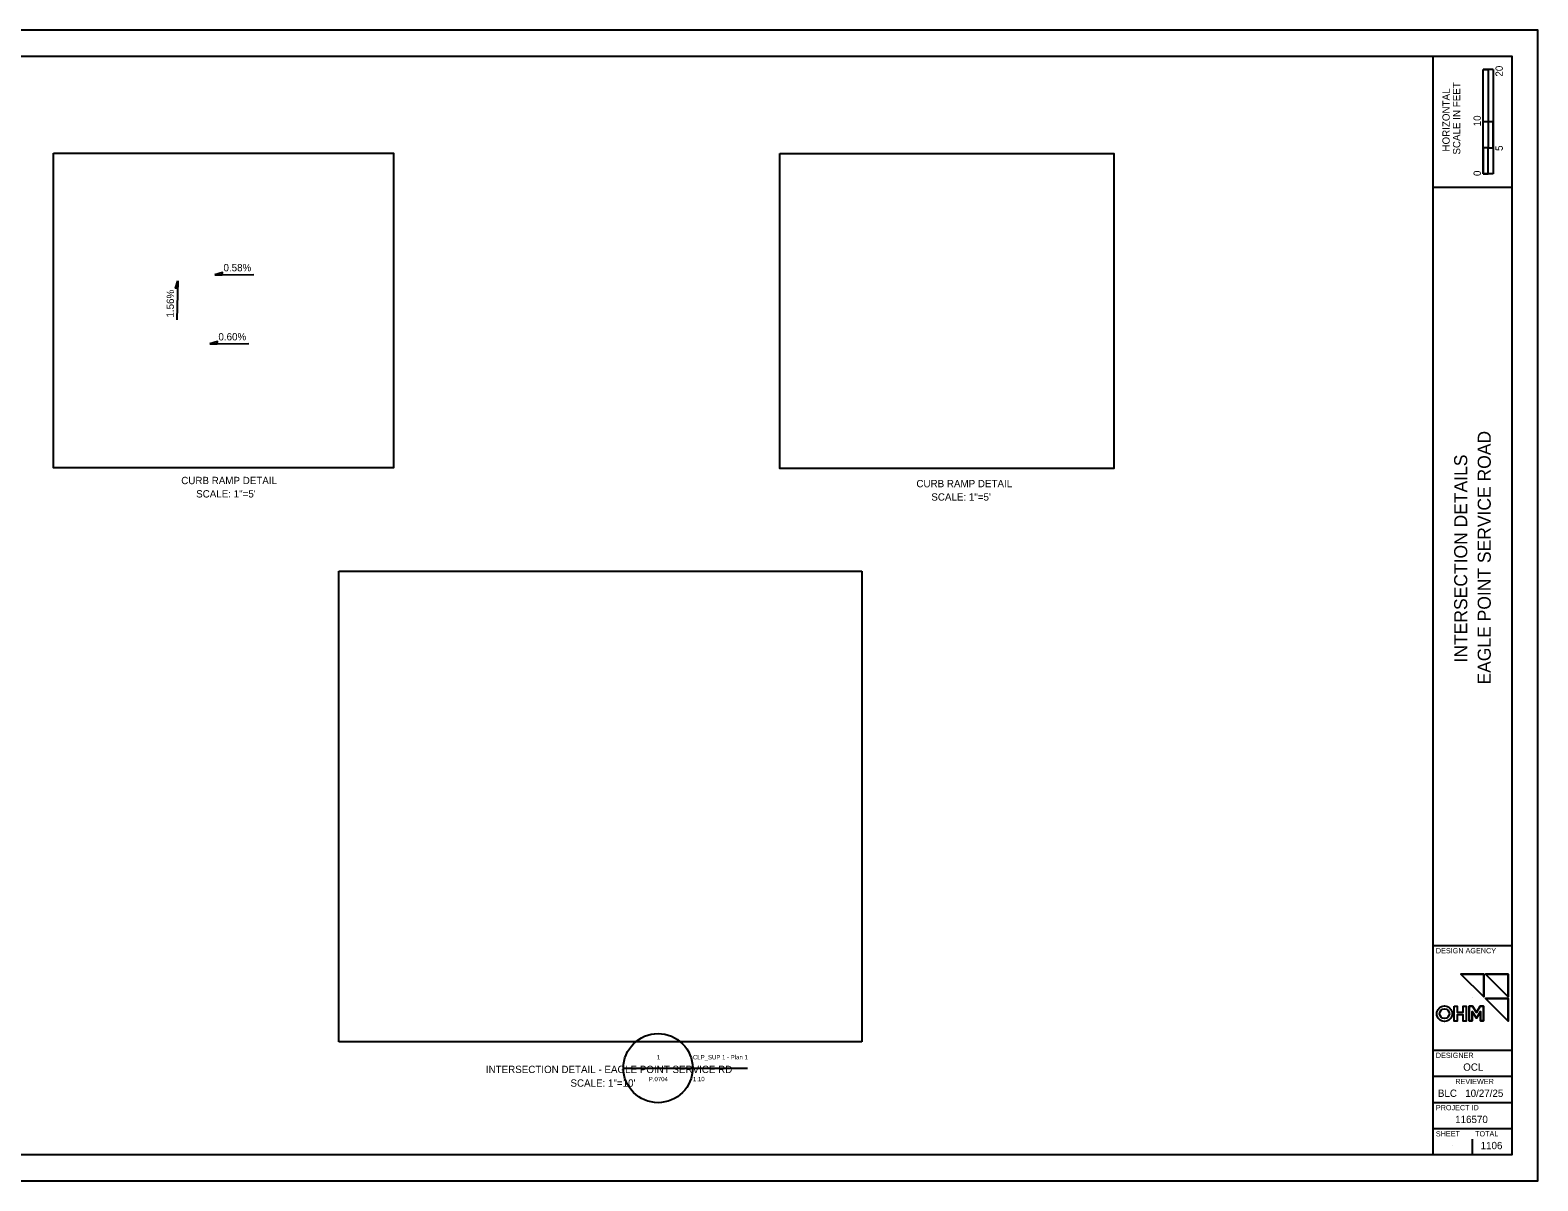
# Model space of a CAD drawing. Extents: x -10.5 to 34, y 0 to 22.
# Drawn here: x 5.17 to 34, y 0 to 22 of the extents above; entities that cross this region are included whole.
import ezdxf

# ---------------------------------------------------------------- set-up
doc = ezdxf.new("R2010")
doc.units = 0
for name, color, linetype in [('_CIVIL_CONSTRUCTION', 7, 'Continuous'), ('GE_P_Driveway_CL', 7, 'Continuous'), ('PV_P_Drive', 7, 'Continuous'), ('SC_Scratch1', 7, 'Continuous'), ('SC_Scratch13', 7, 'Continuous')]:
    doc.layers.add(name, color=color, linetype=linetype)

msp = doc.modelspace()

# ---------------------------------------------------------------- linework, layer by layer
at = {"layer": '_CIVIL_CONSTRUCTION'}
msp.add_lwpolyline([(0, 0), (34, 0), (34, 22), (0, 22)], close=True, dxfattribs=at)
at = {"layer": 'GE_P_Driveway_CL'}
for p, q in [((32.957, 19.25), (32.957, 21.25)), ((33.144, 21.25), (32.957, 21.25)), ((32.957, 20.25), (32.957, 21.25)), ((32.957, 21.25), (33.05, 21.25)), ((33.05, 21.25), (33.051, 21.25)), ((33.051, 21.25), (33.051, 20.25)), ((33.144, 21.25), (33.144, 19.25)), ((33.051, 20.25), (32.957, 20.25)), ((33.143, 20.25), (33.05, 20.25)), ((33.05, 20.25), (33.05, 19.75)), ((33.143, 19.75), (33.143, 20.25)), ((33.05, 19.75), (32.957, 19.75)), ((32.957, 19.75), (32.957, 19.25)), ((33.05, 19.25), (33.05, 19.75)), ((33.05, 19.75), (33.143, 19.75)), ((33.144, 19.25), (32.957, 19.25)), ((32.957, 19.25), (33.05, 19.25)), ((32.75, 3.5), (32.75, 3.5)), ((32.745, 3.057), (32.745, 3.237)), ((32.745, 3.237), (32.824, 3.113)), ((32.824, 3.113), (32.903, 3.237)), ((32.903, 3.237), (32.903, 3.057)), ((32.375, 0.675), (32.375, 0.675)), ((32.75, 0.5), (32.75, 0.8))]:
    msp.add_line(p, q, dxfattribs=at)
for points in [[(32.53, 3.953), (32.966, 3.515), (32.966, 3.953), (32.53, 3.953)], [(32.997, 3.953), (33.433, 3.515), (33.433, 3.953), (32.997, 3.953)], [(32.997, 3.488), (33.433, 3.05), (33.433, 3.488), (32.997, 3.488)], [(32.824, 3.221), (32.748, 3.34), (32.685, 3.34), (32.685, 3.057), (32.745, 3.057)], [(32.903, 3.057), (32.963, 3.057), (32.963, 3.34), (32.9, 3.34), (32.824, 3.221)]]:
    msp.add_lwpolyline(points, dxfattribs=at)
for points in [[(32.966, 3.953), (32.966, 3.515), (32.53, 3.953)], [(33.433, 3.953), (33.433, 3.515), (32.997, 3.953)], [(33.433, 3.488), (33.433, 3.05), (32.997, 3.488)], [(32.397, 3.338), (32.457, 3.338), (32.457, 3.224), (32.571, 3.224), (32.571, 3.338), (32.631, 3.338), (32.631, 3.056), (32.571, 3.056), (32.571, 3.171), (32.457, 3.171), (32.457, 3.056), (32.397, 3.056)], [(32.397, 3.338), (32.457, 3.338), (32.457, 3.224), (32.571, 3.224), (32.571, 3.338), (32.631, 3.338), (32.631, 3.056), (32.571, 3.056), (32.571, 3.171), (32.457, 3.171), (32.457, 3.056), (32.397, 3.056)], [(32.9, 3.34), (32.963, 3.34), (32.963, 3.057), (32.903, 3.057), (32.903, 3.237), (32.824, 3.113), (32.745, 3.237), (32.745, 3.057), (32.685, 3.057), (32.685, 3.34), (32.748, 3.34), (32.824, 3.221)]]:
    msp.add_lwpolyline(points, close=True, dxfattribs=at)
for radius in [0.148, 0.148, 0.0927, 0.0927]:
    msp.add_circle((32.215, 3.195), radius, dxfattribs=at)
at = {"layer": 'PV_P_Drive'}
for p, q in [((32, 0.5), (32, 21.5)), ((32, 19), (33.5, 19)), ((32, 4.5), (33.5, 4.5)), ((32, 2.5), (33.5, 2.5)), ((32, 2), (33.5, 2)), ((32, 1.5), (33.5, 1.5)), ((32, 1), (33.5, 1))]:
    msp.add_line(p, q, dxfattribs=at)
msp.add_lwpolyline([(1.5, 21.5), (33.5, 21.5), (33.5, 0.5), (1.5, 0.5)], close=True, dxfattribs=at)
at = {"layer": 'SC_Scratch1'}
for p, q in [((16.515, 2.155), (17.838, 2.155)), ((17.182, 2.155), (18.891, 2.155))]:
    msp.add_line(p, q, dxfattribs=at)
msp.add_circle((17.177, 2.155), 0.661, dxfattribs=at)
at = {"layer": 'SC_Scratch13'}
for p, q in [((8.703, 17.323), (9.452, 17.331)), ((7.994, 17.208), (7.975, 16.459)), ((8.606, 16.003), (9.355, 16.011)), ((11.074, 11.658), (21.074, 11.658)), ((11.074, 2.658), (11.074, 11.658)), ((21.074, 11.658), (21.074, 2.658)), ((21.074, 2.658), (11.074, 2.658))]:
    msp.add_line(p, q, dxfattribs=at)
for points in [[(5.617, 19.65), (12.12, 19.65), (12.12, 13.63), (5.617, 13.63)], [(19.506, 19.64), (25.892, 19.64), (25.892, 13.62), (19.506, 13.62)], [(8.703, 17.323), (8.845, 17.325), (8.847, 17.367)], [(7.994, 17.208), (7.99, 17.065), (7.948, 17.064)], [(8.606, 16.003), (8.749, 16.004), (8.751, 16.047)]]:
    msp.add_lwpolyline(points, close=True, dxfattribs=at)

# ---------------------------------------------------------------- texts
at = {"layer": 'GE_P_Driveway_CL'}
for s, height, p in [('20', 0.14, (33.33, 21.112)), ('HORIZONTAL', 0.14, (32.315, 19.679)), ('SCALE IN FEET', 0.14, (32.517, 19.621)), ('10', 0.14, (32.91, 20.162)), ('5', 0.14, (33.33, 19.691)), ('0', 0.14, (32.91, 19.211)), ('EAGLE POINT SERVICE ROAD', 0.25, (33.1, 9.489)), ('INTERSECTION DETAILS', 0.25, (32.65, 9.911))]:
    msp.add_text(s, height=height, rotation=90, dxfattribs=at).set_placement(p)
for s, height, p in [('DESIGN AGENCY', 0.1, (32.05, 4.35)), ('DESIGNER', 0.1, (32.05, 2.35)), ('OCL', 0.14, (32.573, 2.105)), ('BLC', 0.14, (32.089, 1.605)), ('REVIEWER', 0.1, (32.422, 1.85)), ('10/27/25', 0.14, (32.611, 1.605)), ('PROJECT ID', 0.1, (32.05, 1.35)), ('116570', 0.14, (32.419, 1.105)), ('SHEET', 0.1, (32.05, 0.85)), ('TOTAL', 0.1, (32.8, 0.85)), ('1106', 0.14, (32.906, 0.605))]:
    msp.add_text(s, height=height, dxfattribs=at).set_placement(p)
at = {"layer": 'SC_Scratch1'}
for s, height, p in [('1', 0.0833, (17.155, 2.322)), ('CLP_SUP 1 - Plan 1', 0.08333, (17.845, 2.322)), ('P.0704', 0.0833, (17.001, 1.905)), ('1:10', 0.0833, (17.845, 1.905))]:
    msp.add_text(s, height=height, dxfattribs=at).set_placement(p)
at = {"layer": 'SC_Scratch13'}
for s, rotation, p in [('0.58%', 0.1212, (8.869, 17.389)), ('1.56%', 89.2455, (7.918, 16.504)), ('0.60%', 0.1212, (8.772, 16.068))]:
    msp.add_text(s, height=0.14, rotation=rotation, dxfattribs=at).set_placement(p)
for s, p in [('CURB RAMP DETAIL', (8.061, 13.32)), ('CURB RAMP DETAIL', (22.118, 13.26)), ('SCALE: 1"=5\'', (8.346, 13.065)), ('SCALE: 1"=5\'', (22.403, 13.005)), ('INTERSECTION DETAIL - EAGLE POINT SERVICE RD', (13.885, 2.061)), ('SCALE: 1"=10\'', (15.503, 1.8))]:
    msp.add_text(s, height=0.14, dxfattribs=at).set_placement(p)

doc.saveas('drawing.dxf')
